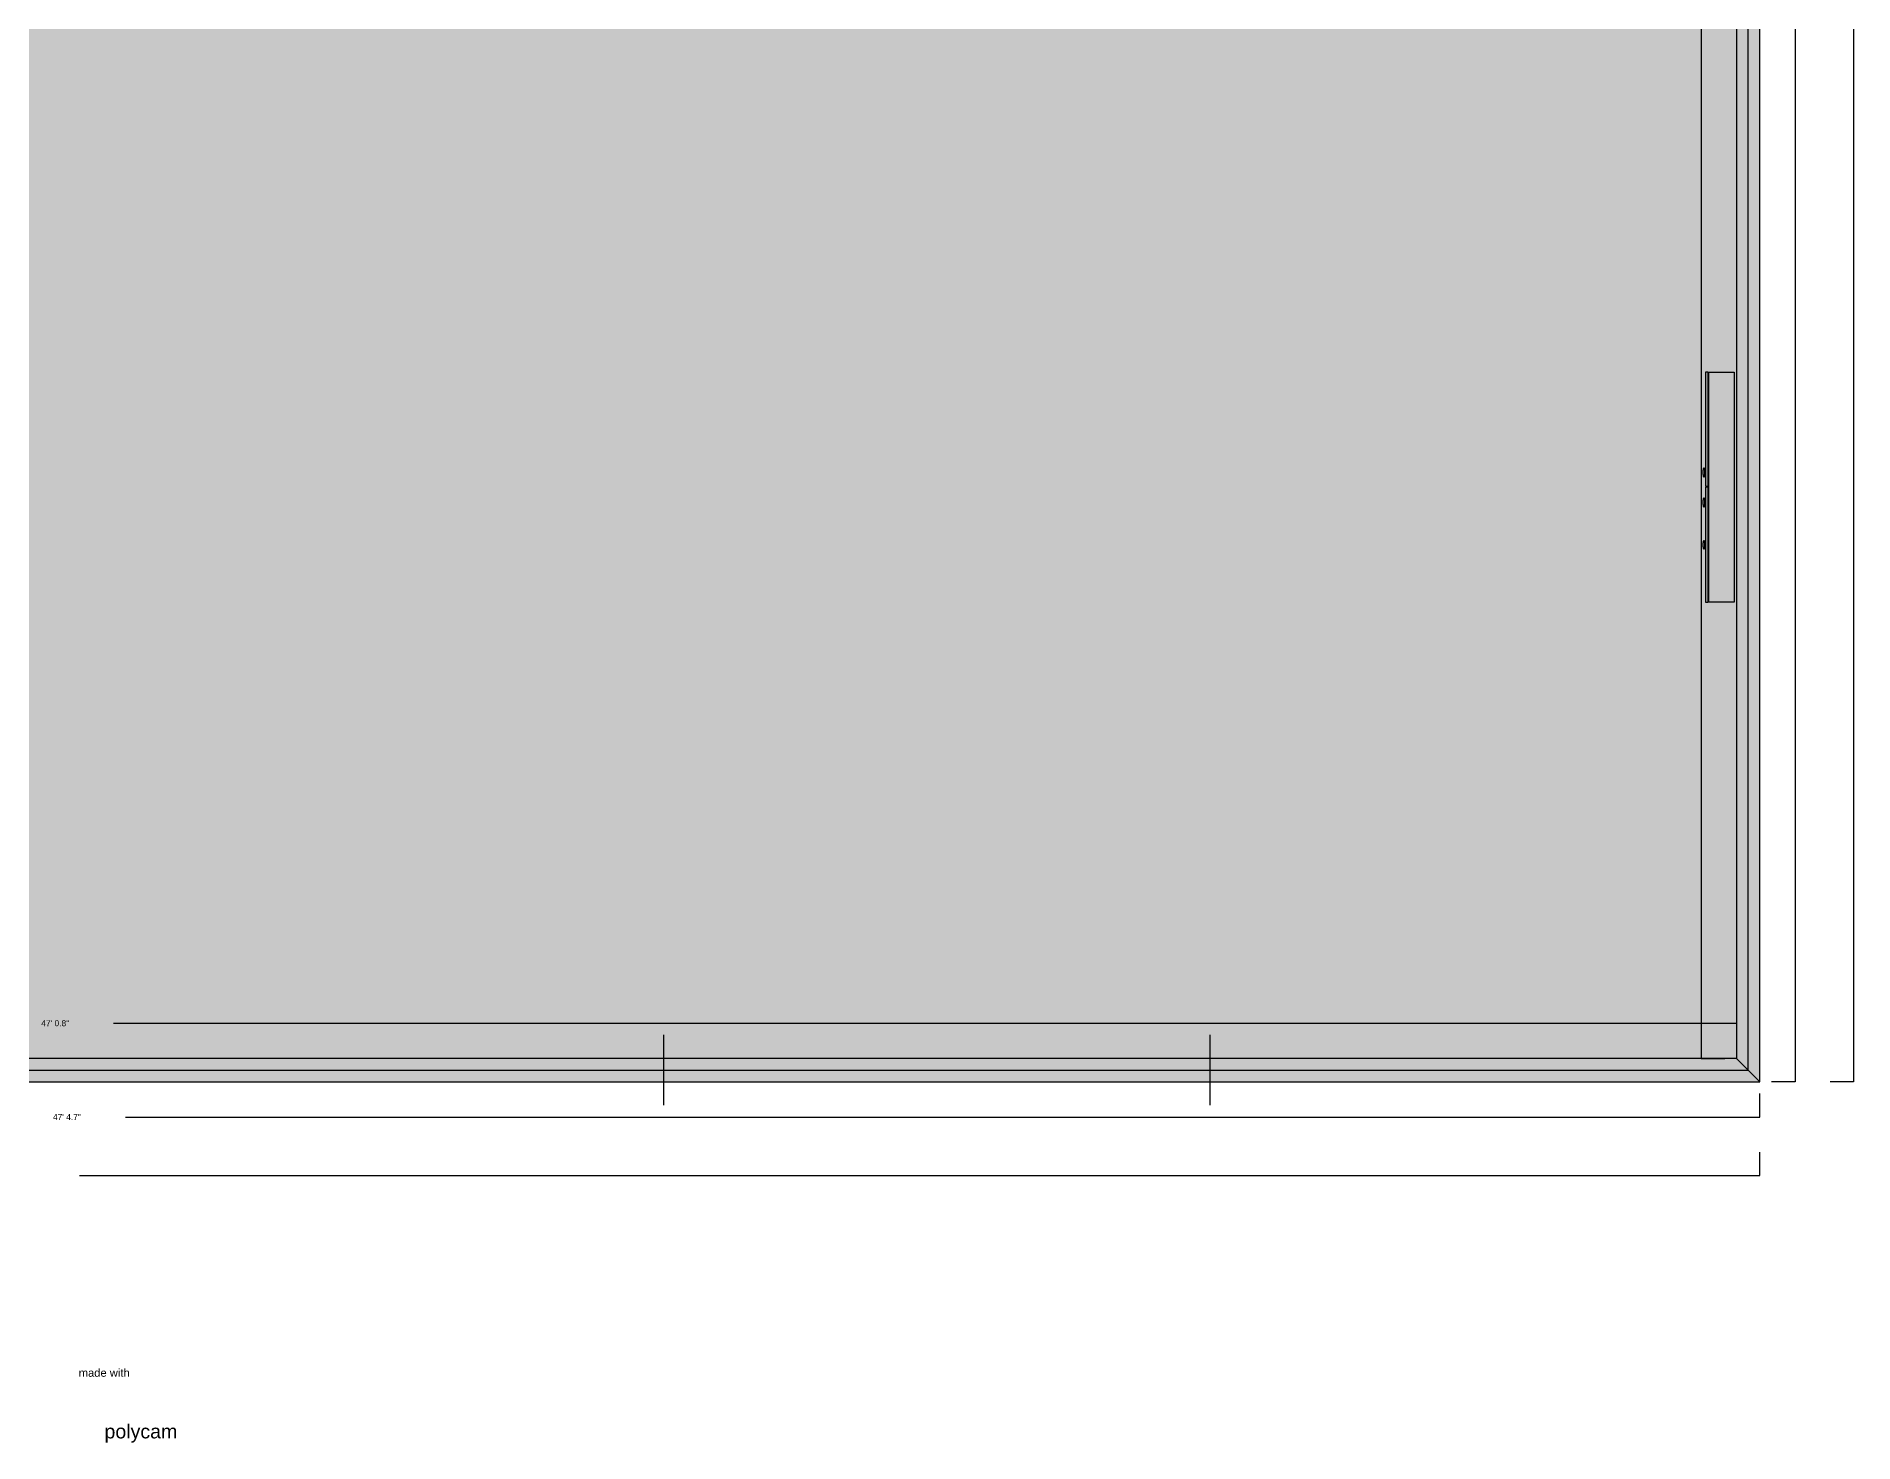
# Model space of a CAD drawing. Header units: feet. Extents: x -25 to 25.8, y -50.2 to 49.7.
# Drawn here: x 0.21 to 25.65, y -49.2 to -29.53 of the extents above; entities that cross this region are included whole.
import ezdxf

# ---------------------------------------------------------------- set-up
doc = ezdxf.new("R2010")
doc.units = ezdxf.units.FT
doc.header["$MEASUREMENT"] = 0
for name, color, linetype in [('Poly-DimensionsExterior', 255, 'Continuous'), ('Poly-DimensionsInterior', 250, 'Continuous'), ('Poly-Fixtures', 45, 'Continuous'), ('Poly-Logo', 255, 'Continuous'), ('Poly-Openings', 8, 'Continuous'), ('Poly-RoomsHatch', 31, 'Continuous'), ('Poly-Walls', 8, 'Continuous'), ('Poly-WallsHatch', 8, 'Continuous')]:
    doc.layers.add(name, color=color, linetype=linetype)
doc.styles.get("Standard").update_dxf_attribs({"font": 'arial.ttf'})

msp = doc.modelspace()

# ---------------------------------------------------------------- hatches: boundary and pattern name
at = {"layer": 'Poly-Openings'}
h = msp.add_hatch(color=255, dxfattribs=at)
h.dxf.hatch_style = 1
h.paths.add_polyline_path([(16.64214, -44.15533), (16.64214, -43.827246), (8.99193, -43.827246), (8.99193, -44.15533)])
at = {"layer": 'Poly-RoomsHatch'}
h = msp.add_hatch(color=31, dxfattribs=at)
h.dxf.hatch_style = 1
h.paths.add_polyline_path([(-24.173708, -43.991288), (-23.057588, -43.991288), (24.173711, -43.991288), (24.173711, 14.845408), (23.069678, 14.845408), (23.069678, 17.541728), (24.126598, 17.541728), (24.126598, 35.428625), (19.160236, 35.428625), (19.160236, 43.991289), (-24.173708, 43.991289)])
at = {"layer": 'Poly-WallsHatch'}
h = msp.add_hatch(color=8, dxfattribs=at)
h.dxf.hatch_style = 1
h.paths.add_polyline_path([(24.173711, 14.845408), (24.009669, 14.681366), (24.009669, -43.827246), (24.173711, -43.991288), (24.337753, -44.15533), (24.337753, 15.00945)])
h = msp.add_hatch(color=8, dxfattribs=at)
h.dxf.hatch_style = 1
h.paths.add_polyline_path([(24.173711, -43.991288), (24.009669, -43.827246), (-22.893546, -43.827246), (-23.057588, -43.991288), (-23.057588, -44.15533), (24.337753, -44.15533)])

# ---------------------------------------------------------------- linework, layer by layer
at = {"layer": 'Poly-DimensionsExterior', "color": 255}
for points in [[(25.650089, -0.818061), (25.650089, -44.15533), (25.322005, -44.15533)], [(24.829879, -15.391002), (24.829879, -44.15533), (24.501795, -44.15533)], [(1.458144, -44.647455), (24.337753, -44.647455), (24.337753, -44.319372)], [(0.818063, -45.467665), (24.337753, -45.467665), (24.337753, -45.139581)]]:
    msp.add_lwpolyline(points, dxfattribs=at)
at = {"layer": 'Poly-DimensionsInterior', "color": 250}
for points in [[(23.517543, -15.391002), (23.517543, -43.827246), (23.845627, -43.827246)], [(1.294102, -43.33512), (24.009669, -43.33512), (24.009669, -43.663204)]]:
    msp.add_lwpolyline(points, dxfattribs=at)
at = {"layer": 'Poly-Fixtures', "color": 45}
for points in [[(23.576264, -34.223904), (23.576264, -35.821714)], [(23.615493, -34.223904), (23.576264, -34.223904)], [(23.576264, -34.223904), (23.576264, -34.223904)], [(23.615481, -34.235544), (23.622684, -34.235544)], [(23.615493, -35.821714), (23.615493, -34.223904)], [(23.622659, -35.825949), (23.622683, -34.223871)], [(23.622683, -34.223871), (23.976894, -34.223871)], [(23.622683, -34.223871), (23.622683, -34.223871)], [(23.976894, -34.223871), (23.97687, -35.825949)], [(23.544454, -35.627351), (23.544494, -35.621755), (23.54461, -35.616291), (23.544801, -35.610979), (23.545061, -35.605837), (23.545389, -35.600887), (23.545781, -35.596146), (23.546233, -35.591634), (23.546743, -35.587372), (23.547307, -35.583378), (23.547922, -35.579671), (23.548585, -35.576272), (23.549291, -35.573201), (23.55004, -35.570475), (23.550826, -35.568115), (23.551646, -35.566141), (23.552498, -35.564571), (23.553378, -35.563426), (23.554283, -35.562725), (23.55521, -35.562487)], [(23.55521, -35.562487), (23.55521, -35.562487)], [(23.55521, -35.562487), (23.555868, -35.562607), (23.556517, -35.562963), (23.557154, -35.563548), (23.557779, -35.564355), (23.558389, -35.565376), (23.558985, -35.566606), (23.559565, -35.568037), (23.560127, -35.569663), (23.560671, -35.571475), (23.561195, -35.573468), (23.561698, -35.575634), (23.562179, -35.577967), (23.562637, -35.580459), (23.56307, -35.583103), (23.563477, -35.585893), (23.563857, -35.588822), (23.56421, -35.591883), (23.564532, -35.595068), (23.564825, -35.598372)], [(23.564825, -35.598372), (23.564927, -35.599755), (23.565005, -35.601157), (23.565061, -35.602577), (23.565097, -35.604015), (23.565114, -35.605469), (23.565116, -35.60694), (23.565103, -35.608427), (23.56508, -35.609929), (23.565047, -35.611446), (23.565007, -35.612979), (23.564961, -35.614525), (23.564913, -35.616085), (23.564865, -35.617658), (23.564818, -35.619244), (23.564774, -35.620843), (23.564737, -35.622453), (23.564707, -35.624075), (23.564688, -35.625708), (23.564681, -35.627351)], [(23.564693, -35.627351), (23.5647, -35.625713), (23.564719, -35.624085), (23.564748, -35.622467), (23.564786, -35.62086), (23.564829, -35.619264), (23.564877, -35.617681), (23.564925, -35.616109), (23.564973, -35.61455), (23.565018, -35.613004), (23.565059, -35.611472), (23.565092, -35.609954), (23.565115, -35.60845), (23.565127, -35.606961), (23.565126, -35.605488), (23.565108, -35.604031), (23.565073, -35.60259), (23.565017, -35.601167), (23.564939, -35.59976), (23.564837, -35.598372)], [(23.564837, -35.598372), (23.576264, -35.598372)], [(23.564837, -35.598372), (23.564837, -35.598372)], [(23.576264, -35.598372), (23.576264, -35.658032)], [(23.55521, -35.692215), (23.554281, -35.691977), (23.553375, -35.691275), (23.552494, -35.69013), (23.551641, -35.688561), (23.55082, -35.686586), (23.550034, -35.684226), (23.549286, -35.681501), (23.548579, -35.678429), (23.547917, -35.67503), (23.547303, -35.671324), (23.546739, -35.66733), (23.54623, -35.663067), (23.545778, -35.658556), (23.545387, -35.653815), (23.54506, -35.648864), (23.5448, -35.643723), (23.54461, -35.63841), (23.544494, -35.632947), (23.544454, -35.627351)], [(23.564681, -35.658032), (23.56438, -35.66119), (23.564052, -35.664232), (23.563696, -35.667154), (23.563315, -35.669948), (23.562908, -35.672609), (23.562478, -35.675129), (23.562025, -35.677503), (23.561551, -35.679723), (23.561056, -35.681784), (23.560541, -35.68368), (23.560008, -35.685403), (23.559458, -35.686947), (23.558891, -35.688306), (23.558309, -35.689474), (23.557713, -35.690443), (23.557104, -35.691209), (23.556483, -35.691764), (23.555851, -35.692101), (23.55521, -35.692215)], [(23.564681, -35.627351), (23.564687, -35.629098), (23.564705, -35.630835), (23.564732, -35.632559), (23.564767, -35.63427), (23.564806, -35.635968), (23.564848, -35.637652), (23.564891, -35.639322), (23.564932, -35.640976), (23.56497, -35.642616), (23.565002, -35.644239), (23.565027, -35.645845), (23.565041, -35.647435), (23.565043, -35.649006), (23.565031, -35.65056), (23.565002, -35.652094), (23.564955, -35.653609), (23.564887, -35.655104), (23.564797, -35.656579), (23.564681, -35.658032)], [(23.564693, -35.658032), (23.564808, -35.656579), (23.564899, -35.655103), (23.564967, -35.653607), (23.565014, -35.652091), (23.565043, -35.650555), (23.565055, -35.649), (23.565053, -35.647426), (23.565038, -35.645835), (23.565014, -35.644227), (23.564982, -35.642603), (23.564944, -35.640963), (23.564903, -35.639307), (23.56486, -35.637638), (23.564818, -35.635954), (23.564778, -35.634257), (23.564744, -35.632548), (23.564717, -35.630826), (23.564699, -35.629094), (23.564693, -35.627351)], [(23.576264, -35.658032), (23.564693, -35.658032)], [(23.576264, -35.821714), (23.615493, -35.821714)], [(23.576264, -35.835952), (23.576264, -37.443833)], [(23.615493, -35.835952), (23.576264, -35.835952)], [(23.576264, -35.835952), (23.576264, -35.835952)], [(23.615481, -35.811708), (23.622684, -35.811708)], [(23.615481, -35.847693), (23.622684, -35.847693)], [(23.615493, -37.443833), (23.615493, -35.835952)], [(23.622683, -35.825949), (23.622659, -35.825949)], [(23.622683, -37.443833), (23.622683, -35.825949)], [(23.97687, -35.825949), (23.976894, -35.825949)], [(23.976894, -35.825949), (23.976894, -37.443833)], [(23.544454, -36.047188), (23.544494, -36.041593), (23.54461, -36.036129), (23.544801, -36.030816), (23.545061, -36.025675), (23.545389, -36.020724), (23.545781, -36.015983), (23.546233, -36.011472), (23.546743, -36.007209), (23.547307, -36.003215), (23.547922, -35.999509), (23.548585, -35.99611), (23.549291, -35.993038), (23.55004, -35.990313), (23.550826, -35.987953), (23.551646, -35.985978), (23.552498, -35.984409), (23.553378, -35.983264), (23.554283, -35.982562), (23.55521, -35.982324)], [(23.55521, -36.112053), (23.554281, -36.111814), (23.553375, -36.111113), (23.552494, -36.109968), (23.551641, -36.108398), (23.55082, -36.106424), (23.550034, -36.104064), (23.549286, -36.101339), (23.548579, -36.098267), (23.547917, -36.094868), (23.547303, -36.091162), (23.546739, -36.087167), (23.54623, -36.082905), (23.545778, -36.078393), (23.545387, -36.073653), (23.54506, -36.068702), (23.5448, -36.06356), (23.54461, -36.058248), (23.544494, -36.052784), (23.544454, -36.047188)], [(23.55521, -35.982324), (23.55521, -35.982324)], [(23.55521, -35.982324), (23.555868, -35.982444), (23.556517, -35.9828), (23.557154, -35.983385), (23.557779, -35.984192), (23.558389, -35.985214), (23.558985, -35.986444), (23.559565, -35.987875), (23.560127, -35.9895), (23.560671, -35.991313), (23.561195, -35.993306), (23.561698, -35.995472), (23.562179, -35.997804), (23.562637, -36.000296), (23.56307, -36.002941), (23.563477, -36.005731), (23.563857, -36.00866), (23.56421, -36.011721), (23.564532, -36.014906), (23.564825, -36.018209)], [(23.564681, -36.07787), (23.56438, -36.081027), (23.564052, -36.084069), (23.563696, -36.08699), (23.563315, -36.089785), (23.562908, -36.092445), (23.562478, -36.094965), (23.562025, -36.097339), (23.561551, -36.09956), (23.561056, -36.101621), (23.560541, -36.103516), (23.560008, -36.105239), (23.559458, -36.106784), (23.558891, -36.108143), (23.558309, -36.109311), (23.557713, -36.110281), (23.557104, -36.111046), (23.556483, -36.111601), (23.555851, -36.111939), (23.55521, -36.112053)], [(23.564825, -36.018209), (23.564927, -36.019593), (23.565005, -36.020995), (23.565061, -36.022415), (23.565097, -36.023852), (23.565114, -36.025307), (23.565116, -36.026777), (23.565103, -36.028264), (23.56508, -36.029767), (23.565047, -36.031284), (23.565007, -36.032816), (23.564961, -36.034363), (23.564913, -36.035923), (23.564865, -36.037496), (23.564818, -36.039082), (23.564774, -36.04068), (23.564737, -36.042291), (23.564707, -36.043913), (23.564688, -36.045545), (23.564681, -36.047188)], [(23.564681, -36.047188), (23.564687, -36.048936), (23.564705, -36.050672), (23.564732, -36.052396), (23.564767, -36.054107), (23.564806, -36.055805), (23.564848, -36.057489), (23.564891, -36.059159), (23.564932, -36.060814), (23.56497, -36.062453), (23.565002, -36.064076), (23.565027, -36.065683), (23.565041, -36.067272), (23.565043, -36.068844), (23.565031, -36.070397), (23.565002, -36.071932), (23.564955, -36.073447), (23.564887, -36.074942), (23.564797, -36.076416), (23.564681, -36.07787)], [(23.564693, -36.047188), (23.5647, -36.045551), (23.564719, -36.043922), (23.564748, -36.042305), (23.564786, -36.040698), (23.564829, -36.039102), (23.564877, -36.037518), (23.564925, -36.035947), (23.564973, -36.034388), (23.565018, -36.032842), (23.565059, -36.031309), (23.565092, -36.029791), (23.565115, -36.028288), (23.565127, -36.026799), (23.565126, -36.025326), (23.565108, -36.023869), (23.565073, -36.022428), (23.565017, -36.021004), (23.564939, -36.019598), (23.564837, -36.018209)], [(23.564693, -36.07787), (23.564808, -36.076416), (23.564899, -36.074941), (23.564967, -36.073445), (23.565014, -36.071928), (23.565043, -36.070392), (23.565055, -36.068837), (23.565053, -36.067264), (23.565038, -36.065673), (23.565014, -36.064065), (23.564982, -36.06244), (23.564944, -36.0608), (23.564903, -36.059145), (23.56486, -36.057475), (23.564818, -36.055792), (23.564778, -36.054095), (23.564744, -36.052385), (23.564717, -36.050664), (23.564699, -36.048932), (23.564693, -36.047188)], [(23.576264, -36.07787), (23.564693, -36.07787)], [(23.564837, -36.018209), (23.576264, -36.018209)], [(23.564837, -36.018209), (23.564837, -36.018209)], [(23.576264, -36.018209), (23.576264, -36.07787)], [(23.544454, -36.641309), (23.544494, -36.636083), (23.54461, -36.63098), (23.544801, -36.626018), (23.545061, -36.621215), (23.545389, -36.616591), (23.545781, -36.612162), (23.546233, -36.607948), (23.546743, -36.603965), (23.547307, -36.600234), (23.547922, -36.596771), (23.548585, -36.593596), (23.549291, -36.590726), (23.55004, -36.588179), (23.550826, -36.585974), (23.551646, -36.584129), (23.552498, -36.582663), (23.553378, -36.581592), (23.554283, -36.580937), (23.55521, -36.580714)], [(23.55521, -36.580714), (23.55521, -36.580714)], [(23.55521, -36.580714), (23.555868, -36.580827), (23.556517, -36.581159), (23.557154, -36.581705), (23.557779, -36.582459), (23.558389, -36.583413), (23.558985, -36.584562), (23.559565, -36.585898), (23.560127, -36.587416), (23.560671, -36.589109), (23.561195, -36.59097), (23.561698, -36.592993), (23.562179, -36.595171), (23.562637, -36.597499), (23.56307, -36.599969), (23.563477, -36.602575), (23.563857, -36.60531), (23.56421, -36.608168), (23.564532, -36.611143), (23.564825, -36.614228)], [(23.564825, -36.614228), (23.564927, -36.615522), (23.565005, -36.616834), (23.565061, -36.618162), (23.565097, -36.619506), (23.565114, -36.620866), (23.565116, -36.622242), (23.565103, -36.623632), (23.56508, -36.625037), (23.565047, -36.626456), (23.565007, -36.627888), (23.564961, -36.629333), (23.564913, -36.630791), (23.564865, -36.632261), (23.564818, -36.633743), (23.564774, -36.635236), (23.564737, -36.636739), (23.564707, -36.638253), (23.564688, -36.639776), (23.564681, -36.641309)], [(23.564693, -36.641276), (23.5647, -36.639743), (23.564719, -36.63822), (23.564748, -36.636708), (23.564786, -36.635205), (23.564829, -36.633714), (23.564877, -36.632234), (23.564925, -36.630766), (23.564973, -36.62931), (23.565018, -36.627866), (23.565059, -36.626435), (23.565092, -36.625017), (23.565115, -36.623613), (23.565127, -36.622223), (23.565126, -36.620847), (23.565108, -36.619486), (23.565073, -36.61814), (23.565017, -36.616809), (23.564939, -36.615495), (23.564837, -36.614196)], [(23.564837, -36.614196), (23.564837, -36.614228)], [(23.564837, -36.614228), (23.576264, -36.614228)], [(23.564837, -36.614228), (23.564837, -36.614228)], [(23.576264, -36.614228), (23.576264, -36.669955)], [(23.55521, -36.701906), (23.554281, -36.701683), (23.553375, -36.701028), (23.552494, -36.699958), (23.551641, -36.698491), (23.55082, -36.696646), (23.550034, -36.694441), (23.549286, -36.691894), (23.548579, -36.689023), (23.547917, -36.685848), (23.547303, -36.682385), (23.546739, -36.678653), (23.54623, -36.674671), (23.545778, -36.670456), (23.545387, -36.666027), (23.54506, -36.661402), (23.5448, -36.6566), (23.54461, -36.651638), (23.544494, -36.646535), (23.544454, -36.641309)], [(23.564681, -36.669991), (23.56438, -36.67294), (23.564052, -36.675783), (23.563696, -36.678512), (23.563315, -36.681121), (23.562908, -36.683606), (23.562478, -36.685959), (23.562025, -36.688175), (23.561551, -36.690248), (23.561056, -36.692172), (23.560541, -36.693941), (23.560008, -36.695549), (23.559458, -36.696991), (23.558891, -36.698259), (23.558309, -36.699349), (23.557713, -36.700253), (23.557104, -36.700967), (23.556483, -36.701485), (23.555851, -36.7018), (23.55521, -36.701906)], [(23.564681, -36.641309), (23.564687, -36.642942), (23.564705, -36.644564), (23.564732, -36.646175), (23.564767, -36.647775), (23.564806, -36.649362), (23.564848, -36.650937), (23.564891, -36.652498), (23.564932, -36.654045), (23.56497, -36.655578), (23.565002, -36.657096), (23.565027, -36.658598), (23.565041, -36.660084), (23.565043, -36.661554), (23.565031, -36.663006), (23.565002, -36.664441), (23.564955, -36.665857), (23.564887, -36.667255), (23.564797, -36.668633), (23.564681, -36.669991)], [(23.564693, -36.669955), (23.564808, -36.668597), (23.564899, -36.667219), (23.564967, -36.665822), (23.565014, -36.664405), (23.565043, -36.662971), (23.565055, -36.661519), (23.565053, -36.660049), (23.565038, -36.658563), (23.565014, -36.657061), (23.564982, -36.655543), (23.564944, -36.65401), (23.564903, -36.652463), (23.56486, -36.650902), (23.564818, -36.649328), (23.564778, -36.647741), (23.564744, -36.646142), (23.564717, -36.644531), (23.564699, -36.642909), (23.564693, -36.641276)], [(23.576264, -36.669955), (23.564693, -36.669955)], [(23.576264, -37.443833), (23.615493, -37.443833)], [(23.615481, -37.433762), (23.622684, -37.433762)], [(23.976894, -37.443833), (23.622683, -37.443833)]]:
    msp.add_lwpolyline(points, dxfattribs=at)
at = {"layer": 'Poly-Openings', "color": 8}
for points in [[(8.99193, -43.499162), (8.99193, -44.483414)], [(16.64214, -44.483414), (16.64214, -43.499162)]]:
    msp.add_lwpolyline(points, dxfattribs=at)
at = {"layer": 'Poly-Openings', "color": 255}
msp.add_lwpolyline([(16.64214, -44.15533), (16.64214, -43.827246), (8.99193, -43.827246), (8.99193, -44.15533), (16.64214, -44.15533)], dxfattribs=at)
at = {"layer": 'Poly-Rooms', "color": 31}
msp.add_lwpolyline([(-24.173708, -43.991288), (-23.057588, -43.991288), (24.173711, -43.991288), (24.173711, 14.845408), (23.069678, 14.845408), (23.069678, 17.541728), (24.126598, 17.541728), (24.126598, 35.428625), (19.160236, 35.428625), (19.160236, 43.991289), (-24.173708, 43.991289), (-24.173708, -43.991288)], dxfattribs=at)
at = {"layer": 'Poly-Walls', "color": 8}
for points in [[(24.173711, 14.845408), (24.009669, 14.681366), (24.009669, -43.827246), (24.173711, -43.991288), (24.337753, -44.15533), (24.337753, 15.00945), (24.173711, 14.845408)], [(24.173711, 14.845408), (24.009669, 14.681366), (24.009669, -43.827246), (24.173711, -43.991288), (24.337753, -44.15533), (24.337753, 15.00945), (24.173711, 14.845408)], [(24.173711, -43.991288), (24.009669, -43.827246), (-22.893546, -43.827246), (-23.057588, -43.991288), (-23.057588, -44.15533), (24.337753, -44.15533), (24.173711, -43.991288)], [(24.173711, -43.991288), (24.009669, -43.827246), (-22.893546, -43.827246), (-23.057588, -43.991288), (-23.057588, -44.15533), (24.337753, -44.15533), (24.173711, -43.991288)]]:
    msp.add_lwpolyline(points, dxfattribs=at)

# ---------------------------------------------------------------- texts
at = {"layer": 'Poly-DimensionsExterior', "color": 255, "insert": (0.640083, -44.647455), "char_height": 0.084, "width": 0.55104, "attachment_point": 5}
msp.add_mtext('\\A1;47\' 4.7"', dxfattribs=at)
at = {"layer": 'Poly-DimensionsInterior', "color": 250, "insert": (0.476041, -43.335117), "char_height": 0.084, "width": 0.55104, "attachment_point": 5}
msp.add_mtext('\\A1;47\' 0.8"', dxfattribs=at)
at = {"layer": 'Poly-Logo', "color": 255, "attachment_point": 5}
for s, insert, char_height, width in [('\\A1;made with', (1.161705, -48.22685), 0.112, 0.82656), ('\\A1;polycam', (1.675573, -49.076587), 0.196, 1.12504)]:
    msp.add_mtext(s, dxfattribs=dict(at, insert=insert, char_height=char_height, width=width))

doc.saveas('drawing.dxf')
